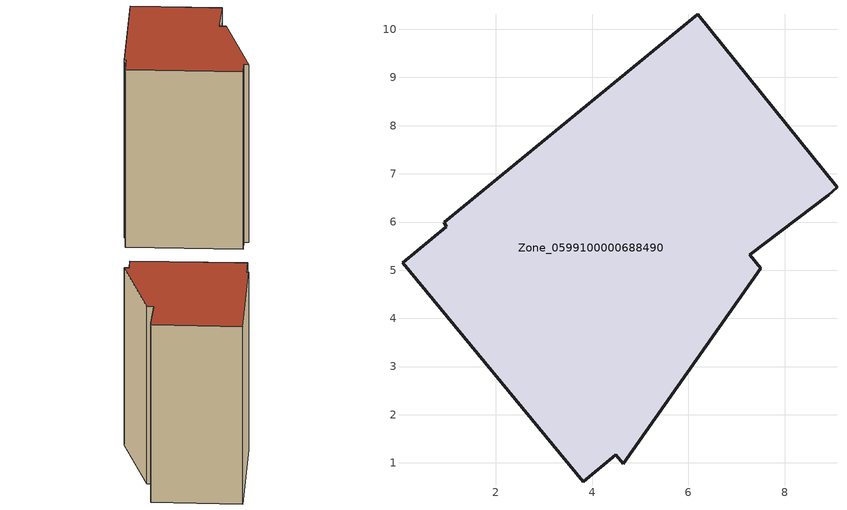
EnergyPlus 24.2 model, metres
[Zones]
Zone_0599100000688490
 floor ground (C_G): 0.07,5.15 0.97,5.91 0.93,6 6.19,10.31 9.08,6.72 8.9,6.56 7.27,5.32 7.5,5.04 4.65,0.98 4.49,1.17 3.82,0.61 z0
 wall outside (C_F): 9.08,6.72 6.19,10.31 0.93,6 0.97,5.91 0.07,5.15 3.82,0.61 4.49,1.17 4.65,0.98 7.5,5.04 7.27,5.32 8.9,6.56 9.08,6.72 z0:9.63
 roof outside (C_R): 0.97,5.91 0.07,5.15 3.82,0.61 4.49,1.17 4.65,0.98 7.5,5.04 7.27,5.32 8.9,6.56 9.08,6.72 6.19,10.31 0.93,6 z9.63
[BUILDING]
Pand.0599100000688490: North Axis=0; Terrain=City; Loads Convergence Tolerance Value=0.04; Temperature Convergence Tolerance Value=0.4; Solar Distribution=FullExterior; Maximum Number of Warmup Days=25; Minimum Number of Warmup Days=1
[Site:Location]
Rotterdam.The.Hague.AP_ZH_NLD Design_Conditions: Latitude=51.96; Longitude=4.45; Time Zone=1; Elevation=-4.5
[SITE:GROUNDTEMPERATURE:BUILDINGSURFACE]
18, 18, 18, 18, 18, 18, 18, 18, 18, 18, 18, 18
[MATERIAL] Thermal Absorptance=0.9; Solar Absorptance=0.7; Visible Absorptance=0.7
Name | Roughness | Thickness | Conductivity | Density | Specific Heat
G.TI.1946 | MediumSmooth | 0.15 | 1 | 540 | 1210
F.TI.1946 | Rough | 0.3 | 0.857143 | 1920 | 840
R.TI.1946 | MediumRough | 0.2 | 0.1 | 1500 | 1000
[CONSTRUCTION]
C_G: G.TI.1946
C_F: F.TI.1946
C_R: R.TI.1946
[ZONE]
Zone_0599100000688490: Type=1; Multiplier=1; Ceiling Height=Autocalculate; Volume=Autocalculate; Floor Area=autocalculate; Part of Total Floor Area=Yes
[ZONEINFILTRATION:DESIGNFLOWRATE]
Infil_Zone_0599100000688490: Zone or ZoneList or Space or SpaceList=Zone_0599100000688490; Schedule=AlwaysOn; Design Flow Rate Calculation Method=Flow/Area; Flow Rate per Floor Area=0.003; Constant Term Coefficient=1; Temperature Term Coefficient=0; Velocity Term Coefficient=0; Velocity Squared Term Coefficient=0
[HVACTEMPLATE:ZONE:IDEALLOADSAIRSYSTEM]
Zone_0599100000688490: Maximum Heating Supply Air Temperature=50; Minimum Cooling Supply Air Temperature=13; Maximum Heating Supply Air Humidity Ratio=0.0156; Minimum Cooling Supply Air Humidity Ratio=0.0077; Heating Limit=NoLimit; Cooling Limit=NoLimit; Dehumidification Control Type=ConstantSensibleHeatRatio; Cooling Sensible Heat Ratio=0.7; Dehumidification Setpoint=60; Humidification Control Type=None; Humidification Setpoint=30; Outdoor Air Method=None; Outdoor Air Flow Rate per Person=0.00944; Outdoor Air Flow Rate per Zone Floor Area=0; Outdoor Air Flow Rate per Zone=0; Demand Controlled Ventilation Type=None; Outdoor Air Economizer Type=NoEconomizer; Heat Recovery Type=None; Sensible Heat Recovery Effectiveness=0.7; Latent Heat Recovery Effectiveness=0.65
[ZONECONTROL:THERMOSTAT]
ThermostatControl_Zone_0599100000688490: Zone or ZoneList=Zone_0599100000688490; Control Type Schedule=DualSetpointControlType; Control 1=Thermostat_Zone_0599100000688490; Temperature Difference Between Cutout And Setpoint=0
[THERMOSTATSETPOINT:DUALSETPOINT]
Thermostat_Zone_0599100000688490: Heating Setpoint Temperature Schedule=HeatingSetpoint_Zone_0599100000688490; Cooling Setpoint Temperature Schedule=CoolingSetpoint_Zone_0599100000688490
[SCHEDULE:COMPACT]
HeatingSetpoint_Zone_0599100000688490: Through: 12/31, For: AllDays, Until: 24:00, 21
CoolingSetpoint_Zone_0599100000688490: Through: 12/31, For: AllDays, Until: 24:00, 24
DualSetpointControlType: Through: 12/31, For: AllDays, Until: 24:00, 4
AlwaysOn: Through: 12/31, For: AllDays, Until: 24:00, 1
